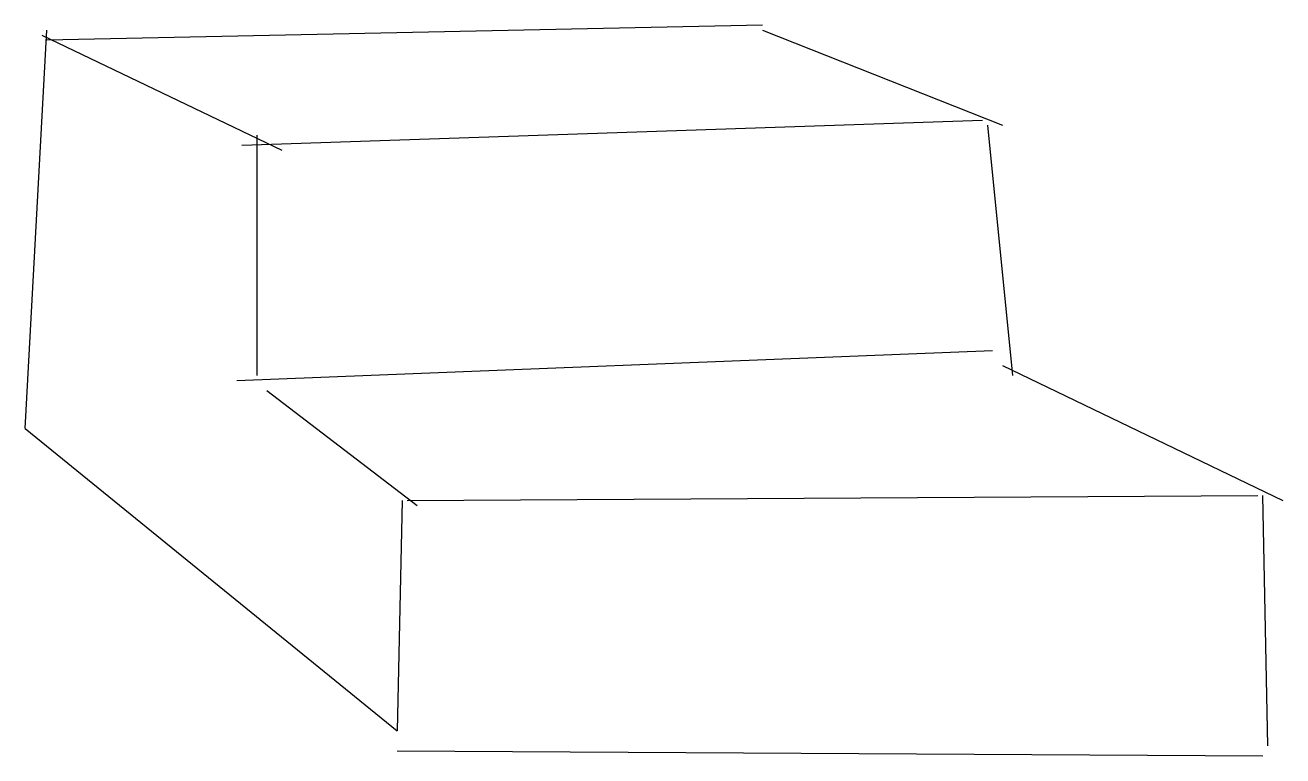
# Model space of a CAD drawing. Header units: metres. Extents: x -21 to 230, y 126 to 272.
import ezdxf

# ---------------------------------------------------------------- set-up
doc = ezdxf.new("R2010")
doc.units = ezdxf.units.M

msp = doc.modelspace()

# ---------------------------------------------------------------- linework, layer by layer
at = {"layer": 'Capa_por_defecto', "color": 0}
for p, q in [((126, 272), (-17, 269)), ((-21.301001, 191.431481), (-17, 271)), ((-18, 270), (30, 247)), ((126, 271), (174, 252)), ((22, 248), (170, 253)), ((171, 252), (176, 202)), ((25, 250), (25, 202)), ((21, 201), (172, 207)), ((174, 204), (230, 177)), ((27, 199), (57, 176)), ((-21.301001, 191.431481), (53, 131)), ((54, 177), (53, 131)), ((55, 177), (225, 178)), ((227, 128), (226, 178)), ((53, 127), (226, 126))]:
    msp.add_line(p, q, dxfattribs=at)

doc.saveas('drawing.dxf')
